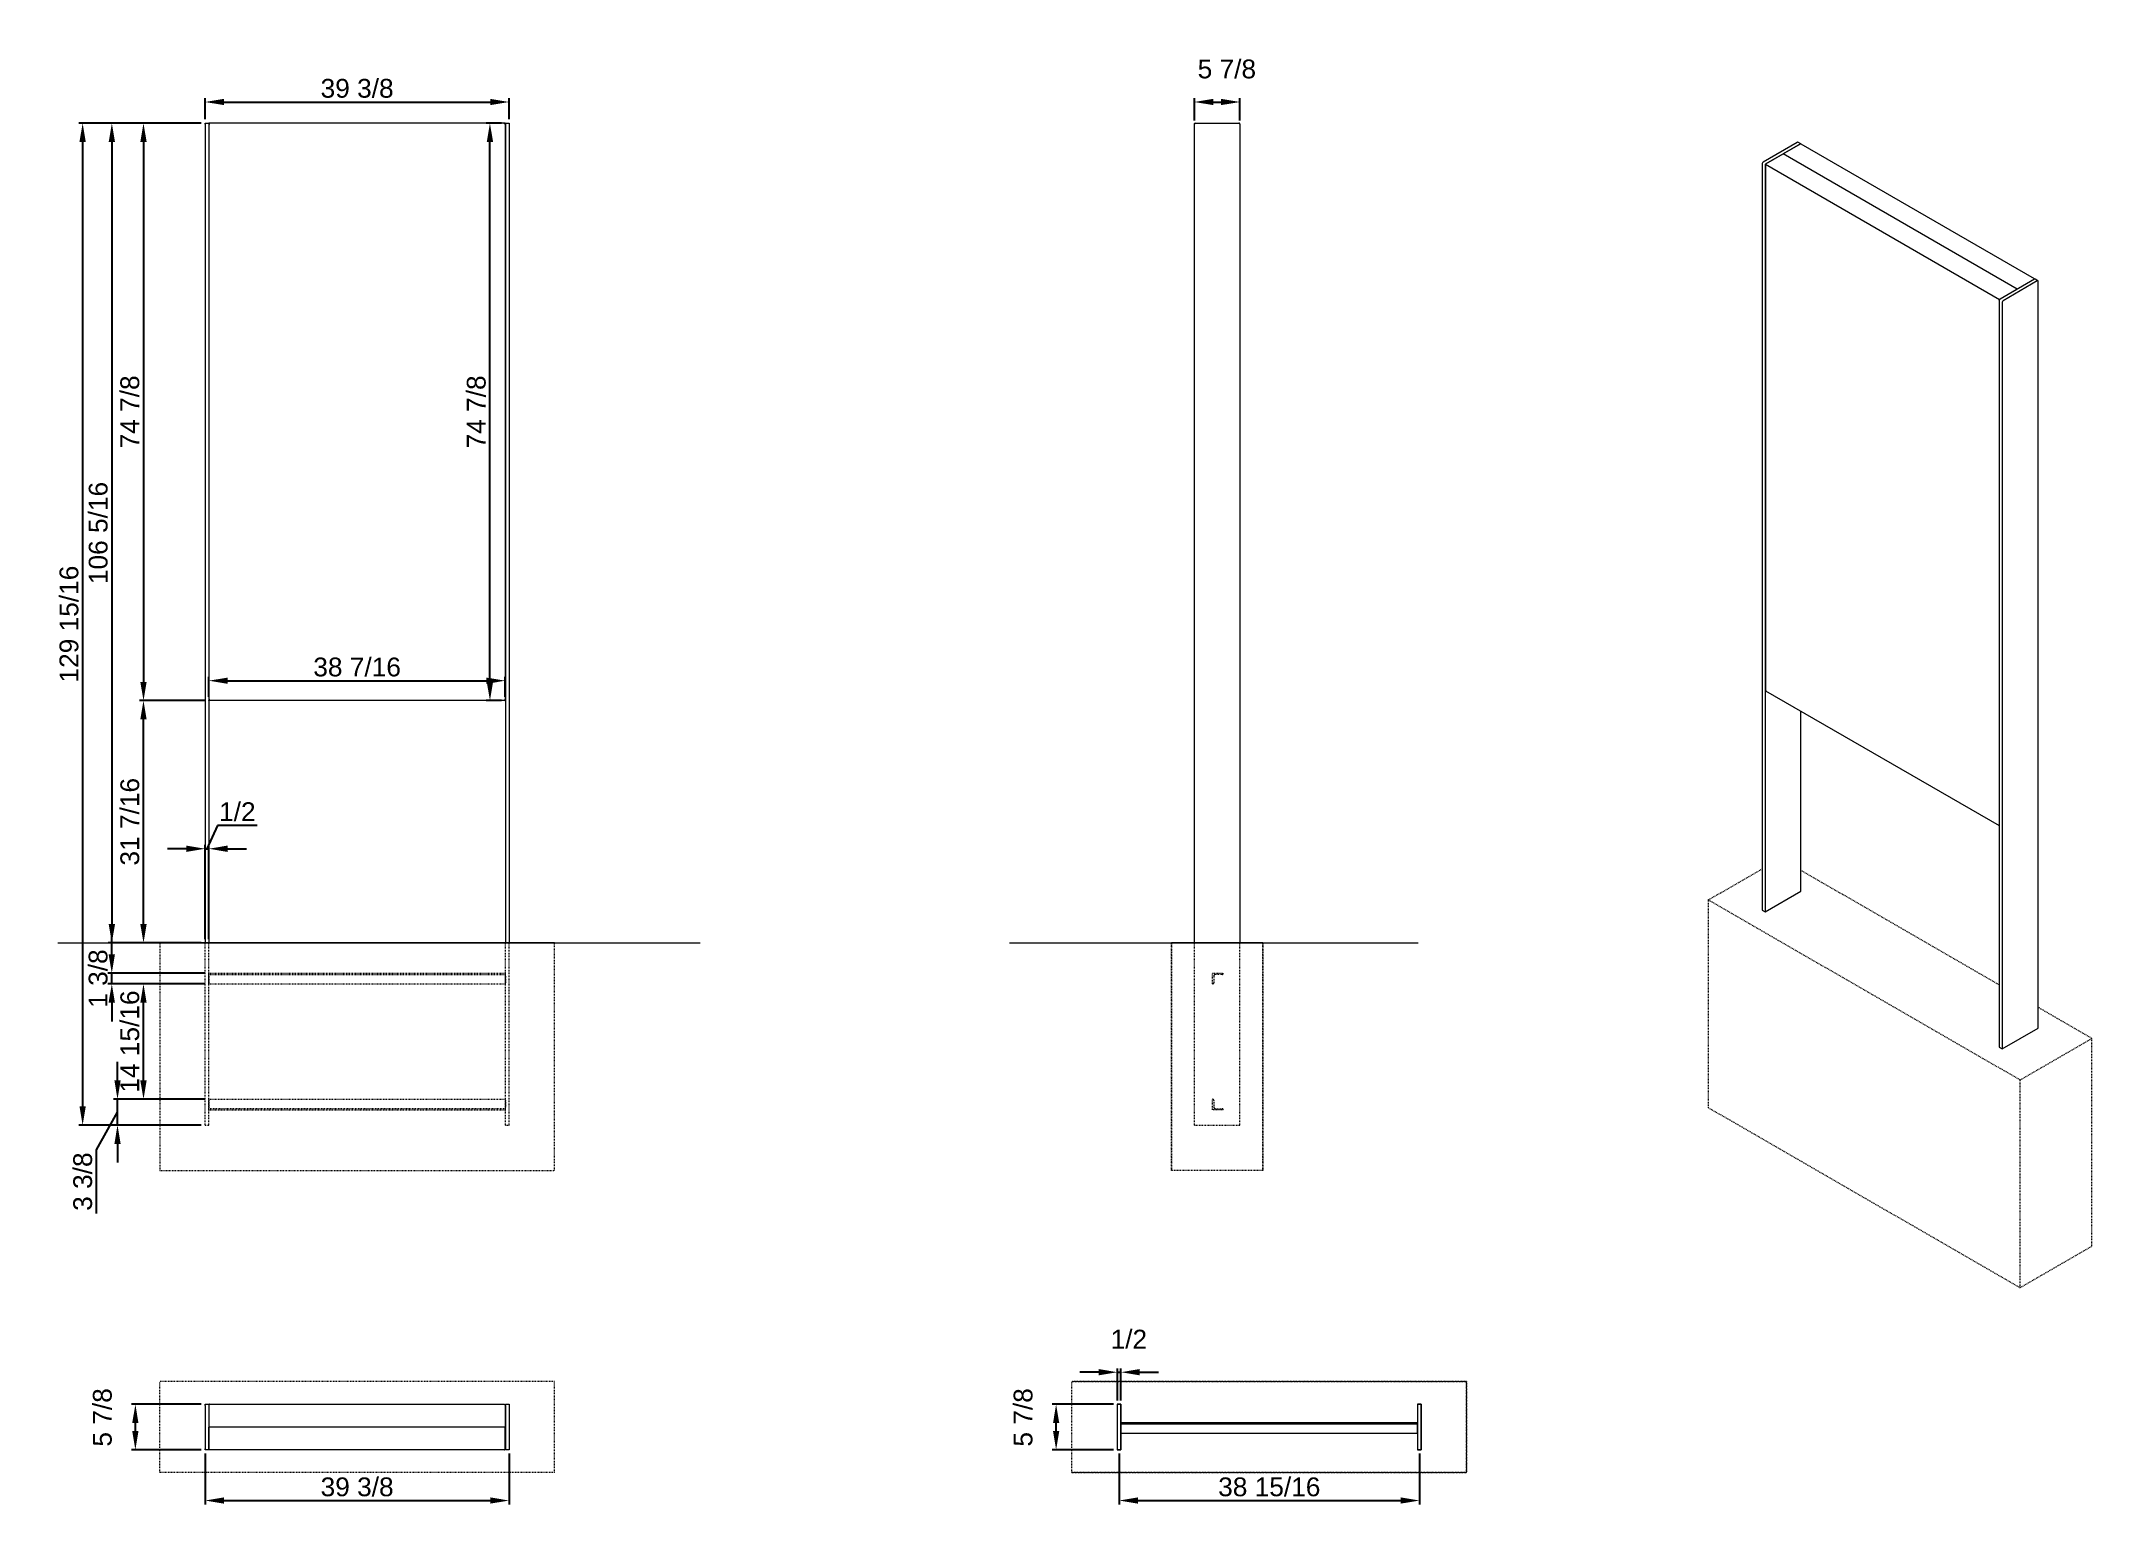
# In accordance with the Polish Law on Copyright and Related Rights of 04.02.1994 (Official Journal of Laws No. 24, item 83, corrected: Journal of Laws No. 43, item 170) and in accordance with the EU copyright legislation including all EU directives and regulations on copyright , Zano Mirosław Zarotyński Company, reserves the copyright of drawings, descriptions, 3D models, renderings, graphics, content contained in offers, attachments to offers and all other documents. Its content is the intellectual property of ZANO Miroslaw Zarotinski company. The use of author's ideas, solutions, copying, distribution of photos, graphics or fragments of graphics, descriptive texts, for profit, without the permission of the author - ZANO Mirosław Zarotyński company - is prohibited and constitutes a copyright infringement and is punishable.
# Model space of a CAD drawing. Header units: inches. Extents: x -12 to 254, y -6 to 185.
import ezdxf

# ---------------------------------------------------------------- set-up
doc = ezdxf.new("R2010")
doc.units = ezdxf.units.IN
doc.header["$PDSIZE"] = -1
doc.linetypes.add('HIDDEN', pattern=[1.905, 1.27, -0.635])
for name, color, linetype, lineweight in [('ZANO_R', 7, 'Continuous', 0), ('ZANO_R_przerywana', 250, 'HIDDEN', 0), ('ZANO_W', 1, 'Continuous', 0)]:
    doc.layers.add(name, color=color, linetype=linetype, lineweight=lineweight)
doc.styles.get("Standard").update_dxf_attribs({"font": 'arial.ttf'})
doc.dimstyles.new('amerykanie', dxfattribs={"dimtxt": 50, "dimasz": 50, "dimexe": 0.5, "dimexo": 0.5, "dimgap": 1, "dimtad": 1, "dimdec": 0, "dimzin": 0, "dimlunit": 5, "dimtxsty": 'Standard', "dimcen": 0.09, "dimclrd": 1, "dimclre": 1, "dimclrt": 1, "dimazin": 0, "dimtfac": 1, "dimtdec": 0, "dimtmove": 0, "dimatfit": 3, "dimfxl": 1, "dimtzin": 0, "dimarcsym": 1})

# ---------------------------------------------------------------- blocks, each defined once
blk = doc.blocks.new('*D370')
at = {"layer": 'Defpoints', "color": 0}
for p in [(9.72, 174.69), (1.73, 99.82), (10.21, 99.82)]:
    blk.add_point(p, dxfattribs=at)
at = {"layer": 'ZANO_W', "color": 1, "lineweight": -2}
for p, q in [((9.22, 174.69), (1.23, 174.69)), ((1.73, 172.25), (1.73, 102.25)), ((9.71, 99.82), (1.23, 99.82))]:
    blk.add_line(p, q, dxfattribs=at)
at = {"layer": 'ZANO_W', "color": 1}
for points in [[(2.14, 172.25), (1.32, 172.25), (1.73, 174.69)], [(1.32, 102.25), (2.14, 102.25), (1.73, 99.82)]]:
    blk.add_solid(points, dxfattribs=at)
at = {"layer": 'ZANO_W', "color": 1, "insert": (-0.03, 137.25), "char_height": 2.438, "attachment_point": 5, "rotation": 90}
blk.add_mtext('74 7/8', dxfattribs=at)
blk = doc.blocks.new('*D371')
at = {"layer": 'Defpoints', "color": 0}
for p in [(9.72, 174.69), (-2.37, 68.4), (9.72, 68.4)]:
    blk.add_point(p, dxfattribs=at)
at = {"layer": 'ZANO_W', "color": 1, "lineweight": -2}
for p, q in [((9.22, 174.69), (-2.87, 174.69)), ((-2.37, 172.25), (-2.37, 70.84)), ((9.22, 68.4), (-2.87, 68.4))]:
    blk.add_line(p, q, dxfattribs=at)
at = {"layer": 'ZANO_W', "color": 1}
for points in [[(-1.96, 172.25), (-2.78, 172.25), (-2.37, 174.69)], [(-2.78, 70.84), (-1.96, 70.84), (-2.37, 68.4)]]:
    blk.add_solid(points, dxfattribs=at)
at = {"layer": 'ZANO_W', "color": 1, "insert": (-4.13, 121.55), "char_height": 2.438, "attachment_point": 5, "rotation": 90}
blk.add_mtext('106 5/16', dxfattribs=at)
blk = doc.blocks.new('*D372')
at = {"layer": 'Defpoints', "color": 0}
for p in [(9.72, 174.69), (-6.16, 44.78), (9.72, 44.78)]:
    blk.add_point(p, dxfattribs=at)
at = {"layer": 'ZANO_W', "color": 1, "lineweight": -2}
for p, q in [((9.22, 174.69), (-6.66, 174.69)), ((-6.16, 172.25), (-6.16, 47.22)), ((9.22, 44.78), (-6.66, 44.78))]:
    blk.add_line(p, q, dxfattribs=at)
at = {"layer": 'ZANO_W', "color": 1}
for points in [[(-5.75, 172.25), (-6.57, 172.25), (-6.16, 174.69)], [(-6.57, 47.22), (-5.75, 47.22), (-6.16, 44.78)]]:
    blk.add_solid(points, dxfattribs=at)
at = {"layer": 'ZANO_W', "color": 1, "insert": (-7.92, 109.74), "char_height": 2.438, "attachment_point": 5, "rotation": 90}
blk.add_mtext('129 15/16', dxfattribs=at)
blk = doc.blocks.new('*D373')
at = {"layer": 'Defpoints', "color": 0}
for p in [(49.13, 177.43), (9.72, 174.69), (49.13, 174.69)]:
    blk.add_point(p, dxfattribs=at)
at = {"layer": 'ZANO_W', "color": 1, "lineweight": -2}
for p, q in [((9.72, 175.19), (9.72, 177.93)), ((12.16, 177.43), (46.69, 177.43)), ((49.13, 175.19), (49.13, 177.93))]:
    blk.add_line(p, q, dxfattribs=at)
at = {"layer": 'ZANO_W', "color": 1}
for points in [[(12.16, 177.84), (12.16, 177.03), (9.72, 177.43)], [(46.69, 177.03), (46.69, 177.84), (49.13, 177.43)]]:
    blk.add_solid(points, dxfattribs=at)
at = {"layer": 'ZANO_W', "color": 1, "insert": (29.43, 179.19), "char_height": 2.438, "attachment_point": 5}
blk.add_mtext('39 3/8', dxfattribs=at)
blk = doc.blocks.new('*D374')
at = {"layer": 'Defpoints', "color": 0}
for p in [(10.2, 80.61), (9.72, 68.4), (10.2, 68.4)]:
    blk.add_point(p, dxfattribs=at)
at = {"layer": 'ZANO_W', "color": 1, "lineweight": -2}
for p, q in [((11.31, 83.63), (9.96, 80.61)), ((16.49, 83.63), (11.31, 83.63)), ((7.29, 80.61), (4.85, 80.61)), ((9.72, 68.9), (9.72, 81.11)), ((9.72, 80.61), (10.2, 80.61)), ((10.2, 68.9), (10.2, 81.11)), ((12.63, 80.61), (15.07, 80.61))]:
    blk.add_line(p, q, dxfattribs=at)
at = {"layer": 'ZANO_W', "color": 1}
for points in [[(7.29, 80.2), (7.29, 81.02), (9.72, 80.61)], [(12.63, 81.02), (12.63, 80.2), (10.2, 80.61)]]:
    blk.add_solid(points, dxfattribs=at)
at = {"layer": 'ZANO_W', "color": 1, "insert": (13.9, 85.4), "char_height": 2.438, "attachment_point": 5}
blk.add_mtext('1/2', dxfattribs=at)
blk = doc.blocks.new('*D375')
at = {"layer": 'Defpoints', "color": 0}
for p in [(48.64, 102.4), (10.21, 99.82), (48.64, 99.82)]:
    blk.add_point(p, dxfattribs=at)
at = {"layer": 'ZANO_W', "color": 1, "lineweight": -2}
for p, q in [((10.21, 100.32), (10.21, 102.9)), ((12.65, 102.4), (46.2, 102.4)), ((48.64, 100.32), (48.64, 102.9))]:
    blk.add_line(p, q, dxfattribs=at)
at = {"layer": 'ZANO_W', "color": 1}
for points in [[(12.65, 102.8), (12.65, 101.99), (10.21, 102.4)], [(46.2, 101.99), (46.2, 102.8), (48.64, 102.4)]]:
    blk.add_solid(points, dxfattribs=at)
at = {"layer": 'ZANO_W', "color": 1, "insert": (29.43, 104.16), "char_height": 2.438, "attachment_point": 5}
blk.add_mtext('38 7/16', dxfattribs=at)
blk = doc.blocks.new('*D376')
at = {"layer": 'Defpoints', "color": 0}
for p in [(46.65, 174.69), (48.64, 174.69), (48.64, 99.82)]:
    blk.add_point(p, dxfattribs=at)
at = {"layer": 'ZANO_W', "color": 1, "lineweight": -2}
for p, q in [((48.14, 174.69), (46.15, 174.69)), ((46.65, 102.25), (46.65, 172.25)), ((48.14, 99.82), (46.15, 99.82))]:
    blk.add_line(p, q, dxfattribs=at)
at = {"layer": 'ZANO_W', "color": 1}
for points in [[(47.06, 172.25), (46.24, 172.25), (46.65, 174.69)], [(46.24, 102.25), (47.06, 102.25), (46.65, 99.82)]]:
    blk.add_solid(points, dxfattribs=at)
at = {"layer": 'ZANO_W', "color": 1, "insert": (44.89, 137.25), "char_height": 2.438, "attachment_point": 5, "rotation": 90}
blk.add_mtext('74 7/8', dxfattribs=at)
blk = doc.blocks.new('*D377')
at = {"layer": 'Defpoints', "color": 0}
for p in [(143.9, 177.43), (137.99, 174.55), (143.9, 174.55)]:
    blk.add_point(p, dxfattribs=at)
at = {"layer": 'ZANO_W', "color": 1, "lineweight": -2}
for p, q in [((137.99, 175.05), (137.99, 177.93)), ((140.43, 177.43), (141.46, 177.43)), ((143.9, 175.05), (143.9, 177.93))]:
    blk.add_line(p, q, dxfattribs=at)
at = {"layer": 'ZANO_W', "color": 1}
for points in [[(140.43, 177.84), (140.43, 177.03), (137.99, 177.43)], [(141.46, 177.03), (141.46, 177.84), (143.9, 177.43)]]:
    blk.add_solid(points, dxfattribs=at)
at = {"layer": 'ZANO_W', "color": 1, "insert": (142.2, 181.7), "char_height": 2.438, "attachment_point": 5}
blk.add_mtext('5 7/8', dxfattribs=at)
blk = doc.blocks.new('*D378')
at = {"layer": 'Defpoints', "color": 0}
for p in [(-1.64, 48.13), (10.2, 48.13), (9.72, 44.78)]:
    blk.add_point(p, dxfattribs=at)
at = {"layer": 'ZANO_W', "color": 1, "lineweight": -2}
for p, q in [((-1.64, 50.57), (-1.64, 53)), ((9.7, 48.13), (-2.14, 48.13)), ((-1.64, 44.78), (-1.64, 48.13)), ((-4.37, 41.59), (-1.64, 46.46)), ((9.22, 44.78), (-2.14, 44.78)), ((-4.37, 33.31), (-4.37, 41.59)), ((-1.64, 42.34), (-1.64, 39.91))]:
    blk.add_line(p, q, dxfattribs=at)
at = {"layer": 'ZANO_W', "color": 1}
for points in [[(-2.04, 50.57), (-1.23, 50.57), (-1.64, 48.13)], [(-1.23, 42.34), (-2.04, 42.34), (-1.64, 44.78)]]:
    blk.add_solid(points, dxfattribs=at)
at = {"layer": 'ZANO_W', "color": 1, "insert": (-6.14, 37.45), "char_height": 2.438, "attachment_point": 5, "rotation": 90}
blk.add_mtext('3 3/8', dxfattribs=at)
blk = doc.blocks.new('*D379')
at = {"layer": 'Defpoints', "color": 0}
for p in [(1.73, 63.09), (10.2, 63.09), (10.2, 48.13)]:
    blk.add_point(p, dxfattribs=at)
at = {"layer": 'ZANO_W', "color": 1, "lineweight": -2}
for p, q in [((9.7, 63.09), (1.23, 63.09)), ((1.73, 50.57), (1.73, 60.65)), ((9.7, 48.13), (1.23, 48.13))]:
    blk.add_line(p, q, dxfattribs=at)
at = {"layer": 'ZANO_W', "color": 1}
for points in [[(2.14, 60.65), (1.32, 60.65), (1.73, 63.09)], [(1.32, 50.57), (2.14, 50.57), (1.73, 48.13)]]:
    blk.add_solid(points, dxfattribs=at)
at = {"layer": 'ZANO_W', "color": 1, "insert": (-0.03, 55.61), "char_height": 2.438, "attachment_point": 5, "rotation": 90}
blk.add_mtext('14 15/16', dxfattribs=at)
blk = doc.blocks.new('*D380')
at = {"layer": 'Defpoints', "color": 0}
for p in [(-2.38, 64.47), (10.2, 64.47), (10.2, 63.09)]:
    blk.add_point(p, dxfattribs=at)
at = {"layer": 'ZANO_W', "color": 1, "lineweight": -2}
for p, q in [((-2.38, 66.9), (-2.38, 69.34)), ((9.7, 64.47), (-2.88, 64.47)), ((-2.38, 63.09), (-2.38, 64.47)), ((9.7, 63.09), (-2.88, 63.09)), ((-2.38, 60.65), (-2.38, 58.21))]:
    blk.add_line(p, q, dxfattribs=at)
at = {"layer": 'ZANO_W', "color": 1}
for points in [[(-2.79, 66.9), (-1.97, 66.9), (-2.38, 64.47)], [(-1.97, 60.65), (-2.79, 60.65), (-2.38, 63.09)]]:
    blk.add_solid(points, dxfattribs=at)
at = {"layer": 'ZANO_W', "color": 1, "insert": (-4.14, 63.78), "char_height": 2.438, "attachment_point": 5, "rotation": 90}
blk.add_mtext('1 3/8', dxfattribs=at)
blk = doc.blocks.new('*D381')
at = {"layer": 'Defpoints', "color": 0}
for p in [(1.73, 99.82), (10.21, 99.82), (9.72, 68.4)]:
    blk.add_point(p, dxfattribs=at)
at = {"layer": 'ZANO_W', "color": 1, "lineweight": -2}
for p, q in [((9.71, 99.82), (1.23, 99.82)), ((1.73, 70.84), (1.73, 97.38)), ((9.22, 68.4), (1.23, 68.4))]:
    blk.add_line(p, q, dxfattribs=at)
at = {"layer": 'ZANO_W', "color": 1}
for points in [[(2.14, 97.38), (1.32, 97.38), (1.73, 99.82)], [(1.32, 70.84), (2.14, 70.84), (1.73, 68.4)]]:
    blk.add_solid(points, dxfattribs=at)
at = {"layer": 'ZANO_W', "color": 1, "insert": (-0.03, 84.11), "char_height": 2.438, "attachment_point": 5, "rotation": 90}
blk.add_mtext('31 7/16', dxfattribs=at)
blk = doc.blocks.new('*D382')
at = {"layer": 'Defpoints', "color": 0}
for p in [(9.72, 2.68), (49.13, 2.68), (49.13, -3.9)]:
    blk.add_point(p, dxfattribs=at)
at = {"layer": 'ZANO_W', "color": 1, "lineweight": -2}
for p, q in [((9.72, 2.18), (9.72, -4.4)), ((49.13, 2.18), (49.13, -4.4)), ((12.16, -3.9), (46.69, -3.9))]:
    blk.add_line(p, q, dxfattribs=at)
at = {"layer": 'ZANO_W', "color": 1}
for points in [[(12.16, -3.49), (12.16, -4.3), (9.72, -3.9)], [(46.69, -4.3), (46.69, -3.49), (49.13, -3.9)]]:
    blk.add_solid(points, dxfattribs=at)
at = {"layer": 'ZANO_W', "color": 1, "insert": (29.43, -2.14), "char_height": 2.438, "attachment_point": 5}
blk.add_mtext('39 3/8', dxfattribs=at)
blk = doc.blocks.new('*D383')
at = {"layer": 'Defpoints', "color": 0}
for p in [(0.68, 8.58), (9.72, 8.58), (9.72, 2.68)]:
    blk.add_point(p, dxfattribs=at)
at = {"layer": 'ZANO_W', "color": 1, "lineweight": -2}
for p, q in [((9.22, 8.58), (0.18, 8.58)), ((0.68, 5.11), (0.68, 6.14)), ((9.22, 2.68), (0.18, 2.68))]:
    blk.add_line(p, q, dxfattribs=at)
at = {"layer": 'ZANO_W', "color": 1}
for points in [[(1.08, 6.14), (0.27, 6.14), (0.68, 8.58)], [(0.27, 5.11), (1.08, 5.11), (0.68, 2.68)]]:
    blk.add_solid(points, dxfattribs=at)
at = {"layer": 'ZANO_W', "color": 1, "insert": (-3.59, 6.88), "char_height": 2.438, "attachment_point": 5, "rotation": 90}
blk.add_mtext('5 7/8', dxfattribs=at)
blk = doc.blocks.new('*D384')
at = {"layer": 'Defpoints', "color": 0}
for p in [(128.23, 2.68), (167.17, 2.68), (167.17, -3.9)]:
    blk.add_point(p, dxfattribs=at)
at = {"layer": 'ZANO_W', "color": 1, "lineweight": -2}
for p, q in [((128.23, 2.18), (128.23, -4.4)), ((167.17, 2.18), (167.17, -4.4)), ((130.67, -3.9), (164.73, -3.9))]:
    blk.add_line(p, q, dxfattribs=at)
at = {"layer": 'ZANO_W', "color": 1}
for points in [[(130.67, -3.49), (130.67, -4.3), (128.23, -3.9)], [(164.73, -4.3), (164.73, -3.49), (167.17, -3.9)]]:
    blk.add_solid(points, dxfattribs=at)
at = {"layer": 'ZANO_W', "color": 1, "insert": (147.7, -2.14), "char_height": 2.438, "attachment_point": 5}
blk.add_mtext('38 15/16', dxfattribs=at)
blk = doc.blocks.new('*D385')
at = {"layer": 'Defpoints', "color": 0}
for p in [(120.06, 8.58), (128, 8.58), (128, 2.68)]:
    blk.add_point(p, dxfattribs=at)
at = {"layer": 'ZANO_W', "color": 1, "lineweight": -2}
for p, q in [((127.5, 8.58), (119.56, 8.58)), ((120.06, 5.11), (120.06, 6.14)), ((127.5, 2.68), (119.56, 2.68))]:
    blk.add_line(p, q, dxfattribs=at)
at = {"layer": 'ZANO_W', "color": 1}
for points in [[(120.47, 6.14), (119.66, 6.14), (120.06, 8.58)], [(119.66, 5.11), (120.47, 5.11), (120.06, 2.68)]]:
    blk.add_solid(points, dxfattribs=at)
at = {"layer": 'ZANO_W', "color": 1, "insert": (115.79, 6.88), "char_height": 2.438, "attachment_point": 5, "rotation": 90}
blk.add_mtext('5 7/8', dxfattribs=at)
blk = doc.blocks.new('*D386')
at = {"layer": 'Defpoints', "color": 0}
for p in [(128.47, 12.74), (128, 8.58), (128.47, 8.58)]:
    blk.add_point(p, dxfattribs=at)
at = {"layer": 'ZANO_W', "color": 1, "lineweight": -2}
for p, q in [((125.56, 12.74), (123.12, 12.74)), ((128, 9.08), (128, 13.24)), ((128, 12.74), (128.47, 12.74)), ((128.47, 9.08), (128.47, 13.24)), ((130.91, 12.74), (133.34, 12.74))]:
    blk.add_line(p, q, dxfattribs=at)
at = {"layer": 'ZANO_W', "color": 1}
for points in [[(125.56, 12.33), (125.56, 13.15), (128, 12.74)], [(130.91, 13.15), (130.91, 12.33), (128.47, 12.74)]]:
    blk.add_solid(points, dxfattribs=at)
at = {"layer": 'ZANO_W', "color": 1, "insert": (129.49, 17.01), "char_height": 2.438, "attachment_point": 5}
blk.add_mtext('1/2', dxfattribs=at)

msp = doc.modelspace()

# ---------------------------------------------------------------- linework, layer by layer
at = {"layer": 'ZANO_R'}
for p, q in [((9.72279, 174.69216), (10.19519, 174.69216)), ((9.72279, 174.5465), (9.72279, 174.69216)), ((9.72279, 174.5465), (9.72279, 68.40216)), ((10.19519, 174.69216), (10.19519, 174.5465)), ((10.19519, 174.5465), (10.19519, 68.40216)), ((48.63674, 174.69216), (10.21487, 174.69216)), ((10.21487, 174.69216), (10.21487, 174.63311)), ((10.21487, 174.62917), (10.21487, 99.87975)), ((10.27392, 174.62917), (10.21487, 174.62917)), ((48.57769, 174.62917), (48.63674, 174.62917)), ((48.63674, 174.69216), (48.63674, 174.63311)), ((48.63674, 174.62917), (48.63674, 99.87975)), ((48.65642, 174.69216), (49.12882, 174.69216)), ((48.65642, 174.5465), (48.65642, 174.69216)), ((48.65642, 174.5465), (48.65642, 68.40216)), ((49.12882, 174.69216), (49.12882, 174.5465)), ((49.12882, 174.5465), (49.12882, 68.40216)), ((137.99229, 68.40216), (137.99229, 174.5465)), ((138.13794, 174.69216), (143.75163, 174.69216)), ((143.89729, 174.5465), (143.89729, 68.40216)), ((216.15201, 172.19577), (211.71838, 169.63629)), ((212.07593, 169.39398), (214.32384, 170.69167)), ((216.52511, 171.98039), (212.09148, 169.4209)), ((216.57175, 171.98936), (214.32384, 170.69167)), ((244.66905, 153.17375), (214.32384, 170.69167)), ((216.60645, 171.98844), (216.23335, 172.20382)), ((246.93435, 154.50155), (216.67307, 171.97101)), ((211.60334, 169.43703), (211.60334, 72.63121)), ((211.97644, 169.22165), (211.97644, 72.41582)), ((212.04116, 169.26833), (212.04116, 101.13479)), ((242.38598, 151.79943), (212.05355, 169.30997)), ((246.90142, 154.44452), (242.46778, 151.88503)), ((246.91696, 154.47144), (244.66905, 153.17375)), ((246.91696, 154.47144), (246.91696, 154.44985)), ((247.35585, 154.23719), (246.98276, 154.45257)), ((242.28444, 151.79712), (242.25325, 151.77912)), ((242.28444, 151.79712), (242.31864, 151.81075)), ((242.35274, 151.68578), (242.35274, 54.87995)), ((242.42115, 151.87606), (244.66905, 153.17375)), ((242.42115, 151.87606), (242.42115, 151.84536)), ((247.27451, 154.22913), (242.84088, 151.66965)), ((244.66905, 153.17375), (244.66905, 153.1558)), ((247.38955, 57.35687), (247.38955, 154.1627)), ((242.72584, 151.4704), (242.72584, 54.66457)), ((212.05855, 101.07597), (242.31982, 83.6065)), ((10.27392, 99.87975), (10.21487, 99.87975)), ((10.21487, 99.81676), (10.21487, 99.87581)), ((48.63674, 99.81676), (10.21487, 99.81676)), ((48.57769, 99.87975), (48.63674, 99.87975)), ((48.63674, 99.81676), (48.63674, 99.87581)), ((216.64015, 75.10812), (216.64015, 98.43106)), ((211.97644, 72.41582), (216.64015, 75.10812)), ((211.60334, 72.63121), (211.97644, 72.41582)), ((-9.38952, 68.40216), (73.91168, 68.40216)), ((55.01414, 68.40216), (3.83747, 68.40216)), ((55.01414, 68.40216), (3.83747, 68.40216)), ((9.72279, 68.40216), (10.19519, 68.40216)), ((48.65642, 68.40216), (49.12882, 68.40216)), ((114.03494, 68.40216), (166.98382, 68.40216)), ((146.84979, 68.40216), (135.03979, 68.40216)), ((146.84979, 68.40216), (135.03979, 68.40216)), ((137.99229, 68.40216), (143.89729, 68.40216)), ((242.72584, 54.66457), (247.38955, 57.35687)), ((242.35274, 54.87995), (242.72584, 54.66457)), ((9.72279, 8.43677), (9.72279, 8.58243)), ((9.72279, 8.58243), (10.19519, 8.58243)), ((9.72279, 8.43677), (9.72279, 2.82309)), ((10.19519, 8.58243), (10.19519, 8.43677)), ((10.19519, 8.43677), (10.19519, 2.82309)), ((10.21487, 8.47614), (10.21487, 5.62993)), ((10.32116, 8.58243), (48.53045, 8.58243)), ((48.63674, 8.47614), (48.63674, 5.62993)), ((48.65642, 8.58243), (49.12882, 8.58243)), ((48.65642, 8.43677), (48.65642, 8.58243)), ((48.65642, 8.43677), (48.65642, 2.82309)), ((49.12882, 8.58243), (49.12882, 8.43677)), ((49.12882, 8.43677), (49.12882, 2.82309)), ((128.46871, 8.58243), (127.99631, 8.58243)), ((127.99631, 8.58243), (127.99631, 2.67743)), ((127.99631, 8.58243), (127.99631, 2.67743)), ((127.99631, 8.58243), (128.46871, 8.58243)), ((128.46871, 8.58243), (127.99631, 8.58243)), ((127.99631, 8.58243), (127.99631, 2.67743)), ((128.46871, 2.67743), (128.46871, 8.58243)), ((128.46871, 8.58243), (128.46871, 2.67743)), ((128.46871, 2.67743), (128.46871, 8.58243)), ((167.40235, 8.58243), (166.92995, 8.58243)), ((166.92995, 8.58243), (166.92995, 2.67743)), ((166.92995, 8.58243), (166.92995, 2.67743)), ((166.92995, 8.58243), (167.40235, 8.58243)), ((166.92995, 8.58243), (166.92995, 2.67743)), ((167.40235, 8.58243), (166.92995, 8.58243)), ((167.40235, 2.67743), (167.40235, 8.58243)), ((167.40235, 8.58243), (167.40235, 2.67743)), ((167.40235, 2.67743), (167.40235, 8.58243)), ((10.21487, 2.78372), (10.21487, 5.62993)), ((48.63674, 5.62993), (10.21487, 5.62993)), ((48.63674, 2.78372), (48.63674, 5.62993)), ((128.46871, 6.22043), (166.92995, 6.22043)), ((128.46871, 6.22043), (128.46871, 6.06296)), ((128.46871, 4.8426), (128.46871, 6.22043)), ((128.46871, 6.06296), (166.92995, 6.06296)), ((128.46871, 6.06296), (128.46871, 5.86613)), ((128.46871, 5.86613), (128.46871, 5.00006)), ((166.92995, 6.06296), (166.92995, 6.22043)), ((166.92995, 4.8426), (166.92995, 6.22043)), ((166.92995, 5.86613), (166.92995, 6.06296)), ((166.92995, 5.86613), (166.92995, 5.00006)), ((9.72279, 2.67743), (9.72279, 2.82309)), ((10.19519, 2.67743), (9.72279, 2.67743)), ((10.19519, 2.82309), (10.19519, 2.67743)), ((48.53045, 2.67743), (10.32116, 2.67743)), ((48.65642, 2.67743), (48.65642, 2.82309)), ((49.12882, 2.67743), (48.65642, 2.67743)), ((49.12882, 2.82309), (49.12882, 2.67743)), ((127.99631, 2.67743), (128.46871, 2.67743)), ((128.46871, 2.67743), (127.99631, 2.67743)), ((127.99631, 2.67743), (128.46871, 2.67743)), ((128.46871, 5.00006), (128.46871, 4.8426)), ((128.46871, 4.8426), (166.92995, 4.8426)), ((166.92995, 4.8426), (166.92995, 5.00006)), ((166.92995, 2.67743), (167.40235, 2.67743)), ((167.40235, 2.67743), (166.92995, 2.67743)), ((166.92995, 2.67743), (167.40235, 2.67743))]:
    msp.add_line(p, q, dxfattribs=at)
for centre, radius, start, end in [((138.13794, 174.5465), 0.14566, 90, 180), ((143.75163, 174.5465), 0.14566, 0, 90), ((216.19967, 172.12925), 0.08183, 65.692881, 125.6175775), ((216.57277, 171.91387), 0.08183, 65.692881, 125.6175775), ((211.8531, 169.42567), 0.25002, 122.6054783, 177.3945215), ((212.2262, 169.21028), 0.25002, 122.6054783, 177.3945215), ((246.94907, 154.378), 0.08183, 65.6928809, 125.6175775), ((247.31942, 154.17408), 0.07105, 350.785963, 129.2032852), ((242.60251, 151.67442), 0.25002, 122.6054783, 177.3945215), ((242.9756, 151.45903), 0.25002, 122.6054783, 177.3945215)]:
    msp.add_arc(centre, radius, start, end, dxfattribs=at)
for points in [[(10.32116, 174.58587), (10.3123, 174.5998), (10.29459, 174.62765), (10.26802, 174.66279), (10.24144, 174.68737), (10.22373, 174.69056), (10.21487, 174.69216)], [(10.32116, 174.58587), (10.3123, 174.59206), (10.29459, 174.60444), (10.26802, 174.62006), (10.24144, 174.63098), (10.22373, 174.6324), (10.21487, 174.63311)], [(48.53045, 174.58587), (48.53931, 174.5998), (48.55702, 174.62765), (48.58359, 174.66279), (48.61017, 174.68737), (48.62788, 174.69056), (48.63674, 174.69216)], [(48.53045, 174.58587), (48.53931, 174.59206), (48.55702, 174.60444), (48.58359, 174.62006), (48.61017, 174.63098), (48.62788, 174.6324), (48.63674, 174.63311)], [(137.99229, 174.58587), (137.99388, 174.5998), (137.99708, 174.62765), (138.02166, 174.66279), (138.05679, 174.68737), (138.08465, 174.69056), (138.09858, 174.69216)], [(143.89729, 174.58587), (143.89569, 174.5998), (143.89249, 174.62765), (143.86791, 174.66279), (143.83278, 174.68737), (143.80492, 174.69056), (143.791, 174.69216)], [(212.07593, 169.20012), (212.0702, 169.21759), (212.05873, 169.25253), (212.05716, 169.30789), (212.06392, 169.35844), (212.07193, 169.38213), (212.07593, 169.39398)], [(242.25325, 151.77912), (242.26151, 151.78851), (242.27802, 151.8073), (242.31842, 151.83843), (242.36716, 151.86475), (242.40315, 151.87229), (242.42115, 151.87606)], [(10.32116, 99.92305), (10.3123, 99.90912), (10.29459, 99.88127), (10.26802, 99.84613), (10.24144, 99.82155), (10.22373, 99.81836), (10.21487, 99.81676)], [(10.32116, 99.92305), (10.3123, 99.91686), (10.29459, 99.90448), (10.26802, 99.88887), (10.24144, 99.87794), (10.22373, 99.87652), (10.21487, 99.87581)], [(48.53045, 99.92305), (48.53931, 99.90912), (48.55702, 99.88127), (48.58359, 99.84613), (48.61017, 99.82155), (48.62788, 99.81836), (48.63674, 99.81676)], [(48.53045, 99.92305), (48.53931, 99.91686), (48.55702, 99.90448), (48.58359, 99.88887), (48.61017, 99.87794), (48.62788, 99.87652), (48.63674, 99.87581)], [(10.32116, 8.58243), (10.3123, 8.58083), (10.29459, 8.57764), (10.26802, 8.55306), (10.24144, 8.51792), (10.22373, 8.49007), (10.21487, 8.47614)], [(48.53045, 8.58243), (48.53931, 8.58083), (48.55702, 8.57764), (48.58359, 8.55306), (48.61017, 8.51792), (48.62788, 8.49007), (48.63674, 8.47614)], [(10.32116, 2.67743), (10.3123, 2.67903), (10.29459, 2.68222), (10.26802, 2.7068), (10.24144, 2.74194), (10.22373, 2.76979), (10.21487, 2.78372)], [(48.53045, 2.67743), (48.53931, 2.67903), (48.55702, 2.68222), (48.58359, 2.7068), (48.61017, 2.74194), (48.62788, 2.76979), (48.63674, 2.78372)]]:
    msp.add_open_spline(points, degree=3, dxfattribs=at)
for points, knots in [([(10.21487, 174.62917), (10.21613, 174.62597), (10.21864, 174.61956), (10.23817, 174.60995), (10.26674, 174.60035), (10.29637, 174.5923), (10.31492, 174.58749), (10.32116, 174.58587)], [0, 0, 0, 0, 0.221823306, 0.44366485, 0.665506481, 0.887347928, 1, 1, 1, 1]), ([(10.28759, 174.60799), (10.28818, 174.60739), (10.2923, 174.6032), (10.30437, 174.59582), (10.3158, 174.58905), (10.32116, 174.58587)], [0, 0, 0, 0, 0.081126754, 0.568351098, 1, 1, 1, 1]), ([(48.63674, 174.62917), (48.63548, 174.62597), (48.63297, 174.61956), (48.61344, 174.60995), (48.58487, 174.60035), (48.55524, 174.5923), (48.53669, 174.58749), (48.53045, 174.58587)], [0, 0, 0, 0, 0.221823306, 0.44366485, 0.665506481, 0.887347928, 1, 1, 1, 1]), ([(48.56402, 174.60799), (48.56343, 174.60739), (48.55931, 174.6032), (48.54723, 174.59582), (48.53581, 174.58905), (48.53045, 174.58587)], [0, 0, 0, 0, 0.081126754, 0.568351098, 1, 1, 1, 1]), ([(138.00162, 174.59657), (137.99854, 174.59462), (137.99288, 174.59105), (137.99247, 174.58749), (137.99229, 174.58587)], [0, 0, 0, 0, 0.544488143, 1, 1, 1, 1]), ([(143.88697, 174.59731), (143.89047, 174.59512), (143.89658, 174.59129), (143.89708, 174.58749), (143.89729, 174.58587)], [0, 0, 0, 0, 0.574030417, 1, 1, 1, 1]), ([(216.67307, 171.97101), (216.65741, 171.97818), (216.62608, 171.99253), (216.58986, 171.99042), (216.57175, 171.98936)], [0, 0, 0, 0, 0.499948927, 1, 1, 1, 1]), ([(212.05985, 169.31732), (212.0572, 169.31436), (212.04622, 169.30214), (212.03971, 169.27649), (212.04274, 169.24389), (212.05741, 169.21788), (212.07126, 169.20459), (212.07593, 169.20012)], [0, 0, 0, 0, 0.083464771, 0.344749375, 0.606034083, 0.867318575, 1, 1, 1, 1]), ([(246.9246, 154.48256), (246.92719, 154.48621), (246.93523, 154.49751), (246.93547, 154.50369), (246.92904, 154.4983), (246.92099, 154.48039), (246.91696, 154.47144)], [0, 0, 0, 0, 0.137145801, 0.424763868, 0.712381934, 1, 1, 1, 1]), ([(246.94164, 154.4583), (246.93844, 154.46127), (246.93274, 154.46656), (246.92178, 154.46994), (246.91696, 154.47142)], [0, 0, 0, 0, 0.560852904, 1, 1, 1, 1]), ([(246.91778, 154.45013), (246.91784, 154.45132), (246.91819, 154.45854), (246.92048, 154.46862), (246.9229, 154.47861), (246.92484, 154.48383), (246.92415, 154.48344), (246.92393, 154.48331)], [0, 0, 0, 0, 0.05513978, 0.334203697, 0.607058645, 0.875429266, 1, 1, 1, 1]), ([(242.38506, 151.79532), (242.37273, 151.79011), (242.3473, 151.77935), (242.30602, 151.77336), (242.27388, 151.77427), (242.25845, 151.7779), (242.25325, 151.77912)], [0, 0, 0, 0, 0.272729872, 0.562732745, 0.852735376, 1, 1, 1, 1]), ([(242.32099, 151.8109), (242.31884, 151.81007), (242.31441, 151.80837), (242.31099, 151.80794), (242.30923, 151.80772)], [0, 0, 0, 0, 0.487778312, 1, 1, 1, 1]), ([(242.31605, 151.81012), (242.31855, 151.81076), (242.32878, 151.81336), (242.35237, 151.81892), (242.38194, 151.82358), (242.402, 151.82274), (242.41018, 151.82239)], [0, 0, 0, 0, 0.106804964, 0.438979205, 0.771153446, 1, 1, 1, 1]), ([(212.04251, 101.13486), (212.04276, 101.13108), (212.04334, 101.12225), (212.05752, 101.11213), (212.07129, 101.10761), (212.07593, 101.10609)], [0, 0, 0, 0, 0.331559817, 0.774880028, 1, 1, 1, 1]), ([(212.07593, 101.10609), (212.07037, 101.09855), (212.05925, 101.08347), (212.05646, 101.07369), (212.05855, 101.07597), (212.05855, 101.07597)], [0, 0, 0, 0, 0.499948937, 0.999897874, 1, 1, 1, 1]), ([(212.07202, 101.10749), (212.07133, 101.10462), (212.06981, 101.09826), (212.06805, 101.0937), (212.06874, 101.09408), (212.06896, 101.0942)], [0, 0, 0, 0, 0.359238922, 0.796865164, 1, 1, 1, 1]), ([(10.21487, 99.87975), (10.21613, 99.88295), (10.21864, 99.88936), (10.23817, 99.89897), (10.26674, 99.90857), (10.29637, 99.91662), (10.31492, 99.92143), (10.32116, 99.92305)], [0, 0, 0, 0, 0.221823306, 0.44366485, 0.665506481, 0.887347928, 1, 1, 1, 1]), ([(10.28759, 99.90094), (10.28818, 99.90153), (10.2923, 99.90573), (10.30437, 99.9131), (10.3158, 99.91987), (10.32116, 99.92305)], [0, 0, 0, 0, 0.081126754, 0.568351098, 1, 1, 1, 1]), ([(48.56402, 99.90094), (48.56343, 99.90153), (48.55931, 99.90573), (48.54723, 99.9131), (48.53581, 99.91987), (48.53045, 99.92305)], [0, 0, 0, 0, 0.081126754, 0.568351098, 1, 1, 1, 1]), ([(48.63674, 99.87975), (48.63548, 99.88295), (48.63297, 99.88936), (48.61344, 99.89897), (48.58487, 99.90857), (48.55524, 99.91662), (48.53669, 99.92143), (48.53045, 99.92305)], [0, 0, 0, 0, 0.221823306, 0.44366485, 0.665506481, 0.887347928, 1, 1, 1, 1]), ([(242.35274, 83.64299), (242.35105, 83.64308), (242.33615, 83.6439), (242.30591, 83.65332), (242.2739, 83.66846), (242.25845, 83.6809), (242.25325, 83.68509)], [0, 0, 0, 0, 0.04853076, 0.427934233, 0.807337391, 1, 1, 1, 1]), ([(242.25325, 83.68509), (242.26156, 83.66921), (242.27817, 83.63746), (242.31366, 83.60618), (242.34146, 83.59796), (242.35274, 83.59462)], [0, 0, 0, 0, 0.3727265834, 0.7454531668, 1, 1, 1, 1])]:
    msp.add_open_spline(points, degree=3, knots=knots, dxfattribs=at)
at = {"layer": 'ZANO_R_przerywana', "ltscale": 0.05}
for p, q in [((204.62332, 73.96838), (211.60334, 77.99786)), ((242.35274, 62.95686), (216.64015, 77.80043)), ((204.62332, 73.96838), (204.62332, 47.04097)), ((245.04215, 50.63509), (204.62332, 73.96838)), ((3.83747, 68.40216), (3.83747, 38.87716)), ((3.83747, 68.40216), (3.83747, 38.87716)), ((9.72279, 44.78216), (9.72279, 68.40216)), ((10.19519, 44.78216), (10.19519, 68.40216)), ((48.65642, 44.78216), (48.65642, 68.40216)), ((49.12882, 44.78216), (49.12882, 68.40216)), ((55.01414, 38.87716), (55.01414, 68.40216)), ((55.01414, 38.87716), (55.01414, 68.40216)), ((135.03979, 68.40216), (135.03979, 38.87716)), ((135.03979, 38.87716), (135.03979, 68.40216)), ((137.99229, 44.78216), (137.99229, 68.40216)), ((143.89729, 44.78216), (143.89729, 68.40216)), ((146.84979, 68.40216), (146.84979, 38.87716)), ((146.84979, 38.87716), (146.84979, 68.40216)), ((10.19519, 64.46549), (48.65642, 64.46549)), ((10.19519, 64.46549), (10.19519, 64.30803)), ((10.19519, 63.08766), (10.19519, 64.46549)), ((10.19519, 64.30803), (48.65642, 64.30803)), ((10.19519, 64.30803), (10.19519, 64.11119)), ((10.19519, 64.11119), (10.19519, 63.24513)), ((48.65642, 64.30803), (48.65642, 64.46549)), ((48.65642, 63.08766), (48.65642, 64.46549)), ((48.65642, 64.11119), (48.65642, 64.30803)), ((48.65642, 64.11119), (48.65642, 63.24513)), ((140.35429, 63.08766), (140.35429, 64.46549)), ((140.35429, 64.46549), (141.73212, 64.46549)), ((140.51175, 64.11119), (140.51175, 63.24513)), ((141.57465, 64.30803), (140.70859, 64.30803)), ((10.19519, 63.24513), (10.19519, 63.08766)), ((10.19519, 63.08766), (48.65642, 63.08766)), ((48.65642, 63.08766), (48.65642, 63.24513)), ((254.36957, 56.01969), (247.38955, 60.04917)), ((245.04215, 50.63509), (254.36957, 56.01969)), ((254.36957, 29.09229), (254.36957, 56.01969)), ((245.04215, 23.70768), (245.04215, 50.63509)), ((10.19519, 48.12833), (48.65642, 48.12833)), ((10.19519, 48.12833), (10.19519, 47.97086)), ((10.19519, 46.75049), (10.19519, 48.12833)), ((10.19519, 47.97086), (10.19519, 47.10479)), ((48.65642, 47.97086), (48.65642, 48.12833)), ((48.65642, 46.75049), (48.65642, 48.12833)), ((48.65642, 47.97086), (48.65642, 47.10479)), ((140.35429, 46.75049), (140.35429, 48.12833)), ((140.51175, 47.97086), (140.51175, 47.10479)), ((10.19519, 47.10479), (10.19519, 46.90796)), ((48.65642, 46.90796), (10.19519, 46.90796)), ((10.19519, 46.90796), (10.19519, 46.75049)), ((10.19519, 46.75049), (48.65642, 46.75049)), ((48.65642, 46.90796), (48.65642, 47.10479)), ((48.65642, 46.75049), (48.65642, 46.90796)), ((141.73212, 46.75049), (140.35429, 46.75049)), ((140.70859, 46.90796), (141.57465, 46.90796)), ((204.62332, 47.04097), (245.04215, 23.70768)), ((9.72279, 44.78216), (10.19519, 44.78216)), ((48.65642, 44.78216), (49.12882, 44.78216)), ((137.99229, 44.78216), (143.89729, 44.78216)), ((3.83747, 38.87716), (55.01414, 38.87716)), ((3.83747, 38.87716), (55.01414, 38.87716)), ((146.84979, 38.87716), (135.03979, 38.87716)), ((146.84979, 38.87716), (135.03979, 38.87716)), ((245.04215, 23.70768), (254.36957, 29.09229)), ((55.01414, 11.53493), (3.83747, 11.53493)), ((3.83747, -0.27507), (3.83747, 11.53493)), ((55.01414, -0.27507), (55.01414, 11.53493)), ((173.28766, 11.53493), (122.111, 11.53493)), ((122.111, -0.27507), (122.111, 11.53493)), ((122.111, 11.53493), (173.28766, 11.53493)), ((122.111, -0.27507), (122.111, 11.53493)), ((173.28766, 11.53493), (173.28766, -0.27507)), ((173.28766, -0.27507), (173.28766, 11.53493)), ((55.01414, -0.27507), (3.83747, -0.27507)), ((173.28766, -0.27507), (122.111, -0.27507)), ((122.111, -0.27507), (173.28766, -0.27507))]:
    msp.add_line(p, q, dxfattribs=at)
at = {"layer": 'ZANO_R_przerywana'}
for centre, radius, start, end in [((140.70859, 64.11119), 0.19683, 90, 180), ((140.70859, 64.11119), 0.19683, 90, 180), ((141.57465, 64.46549), 0.15747, 270, 0), ((141.57465, 64.46549), 0.15747, 270, 0), ((140.35429, 63.24513), 0.15747, 270, 0), ((140.35429, 63.24513), 0.15747, 270, 0), ((140.35429, 47.97086), 0.15747, 0, 90), ((140.35429, 47.97086), 0.15747, 0, 90), ((140.70859, 47.10479), 0.19683, 180, 270), ((140.70859, 47.10479), 0.19683, 180, 270), ((141.57465, 46.75049), 0.15747, 0, 90), ((141.57465, 46.75049), 0.15747, 0, 90)]:
    msp.add_arc(centre, radius, start, end, dxfattribs=at)

# ---------------------------------------------------------------- dimensions: what is measured, and where the dimension line sits
at = {"layer": 'ZANO_W'}
for base, p1, p2, picture, middle in [((143.89729, 177.43273), (137.99229, 174.5465), (143.89729, 174.5465), '*D377', (142.19788, 181.70337)), ((49.12882, 177.43273), (9.72279, 174.69216), (49.12882, 174.69216), '*D373', (29.4258, 179.19388)), ((48.63674, 102.39611), (10.21487, 99.81676), (48.63674, 99.81676), '*D375', (29.4258, 104.15726)), ((128.46871, 12.74069), (127.99631, 8.58243), (128.46871, 8.58243), '*D386', (129.48561, 17.01132)), ((49.12882, -3.89754), (9.72279, 2.67743), (49.12882, 2.67743), '*D382', (29.4258, -2.13639)), ((167.16615, -3.89754), (128.23251, 2.67743), (167.16615, 2.67743), '*D384', (147.69933, -2.13639))]:
    dim = msp.add_linear_dim(base=base, p1=p1, p2=p2, dimstyle='amerykanie', override={"dimtxt": 2.4375, "dimasz": 2.4375, "dimgap": 0.5, "dimdec": 4, "dimaunit": 1, "dimadec": 1, "dimtdec": 4, "dimtmove": 1, "dimfrac": 2}, dxfattribs=at)
    dim.commit()
    dim.dimension.update_dxf_attribs({"geometry": picture, "text_midpoint": middle})
for base, p1, p2, picture, middle in [((-6.15989, 44.78216), (9.72279, 174.69216), (9.72279, 44.78216), '*D372', (-7.92021, 109.73716)), ((-2.37025, 68.40216), (9.72279, 174.69216), (9.72279, 68.40216), '*D371', (-4.13056, 121.54716)), ((1.72967, 99.81676), (9.72279, 174.69216), (10.21487, 99.81676), '*D370', (-0.03065, 137.25446)), ((46.64912, 174.69216), (48.63674, 99.81676), (48.63674, 174.69216), '*D376', (44.8888, 137.25446)), ((1.72967, 99.81676), (9.72279, 68.40216), (10.21487, 99.81676), '*D381', (-0.03148, 84.10946)), ((1.72967, 63.08766), (10.19519, 48.12833), (10.19519, 63.08766), '*D379', (-0.03065, 55.60799)), ((0.678, 8.58243), (9.72279, 2.67743), (9.72279, 8.58243), '*D383', (-3.59263, 6.88303)), ((120.06384, 8.58243), (127.99631, 2.67743), (127.99631, 8.58243), '*D385', (115.7932, 6.88303))]:
    dim = msp.add_linear_dim(base=base, p1=p1, p2=p2, angle=90, dimstyle='amerykanie', override={"dimtxt": 2.4375, "dimasz": 2.4375, "dimgap": 0.5, "dimdec": 4, "dimaunit": 1, "dimadec": 1, "dimtdec": 4, "dimtmove": 1, "dimfrac": 2}, dxfattribs=at)
    dim.commit()
    dim.dimension.update_dxf_attribs({"geometry": picture, "text_midpoint": middle})
dim = msp.add_linear_dim(base=(10.19519, 80.60921), p1=(9.72279, 68.40216), p2=(10.19519, 68.40216), dimstyle='amerykanie', override={"dimtxt": 2.4375, "dimasz": 2.4375, "dimgap": 0.5, "dimdec": 4, "dimaunit": 1, "dimadec": 1, "dimtdec": 4, "dimtmove": 1, "dimfrac": 2}, dxfattribs=at)
dim.commit()
dim.dimension.update_dxf_attribs({"geometry": '*D374', "text_midpoint": (11.80832, 83.63496), "dimtype": 160})
for base, p1, p2, picture, middle in [((-2.38016, 64.46549), (10.19519, 63.08766), (10.19519, 64.46549), '*D380', (-2.38016, 63.77658)), ((-1.63799, 48.12833), (9.72279, 44.78216), (10.19519, 48.12833), '*D378', (-4.37479, 41.09082))]:
    dim = msp.add_linear_dim(base=base, p1=p1, p2=p2, angle=90, dimstyle='amerykanie', override={"dimtxt": 2.4375, "dimasz": 2.4375, "dimgap": 0.5, "dimdec": 4, "dimaunit": 1, "dimadec": 1, "dimtdec": 4, "dimtmove": 1, "dimfrac": 2}, dxfattribs=at)
    dim.commit()
    dim.dimension.update_dxf_attribs({"geometry": picture, "text_midpoint": middle, "dimtype": 160})

doc.saveas('drawing.dxf')
